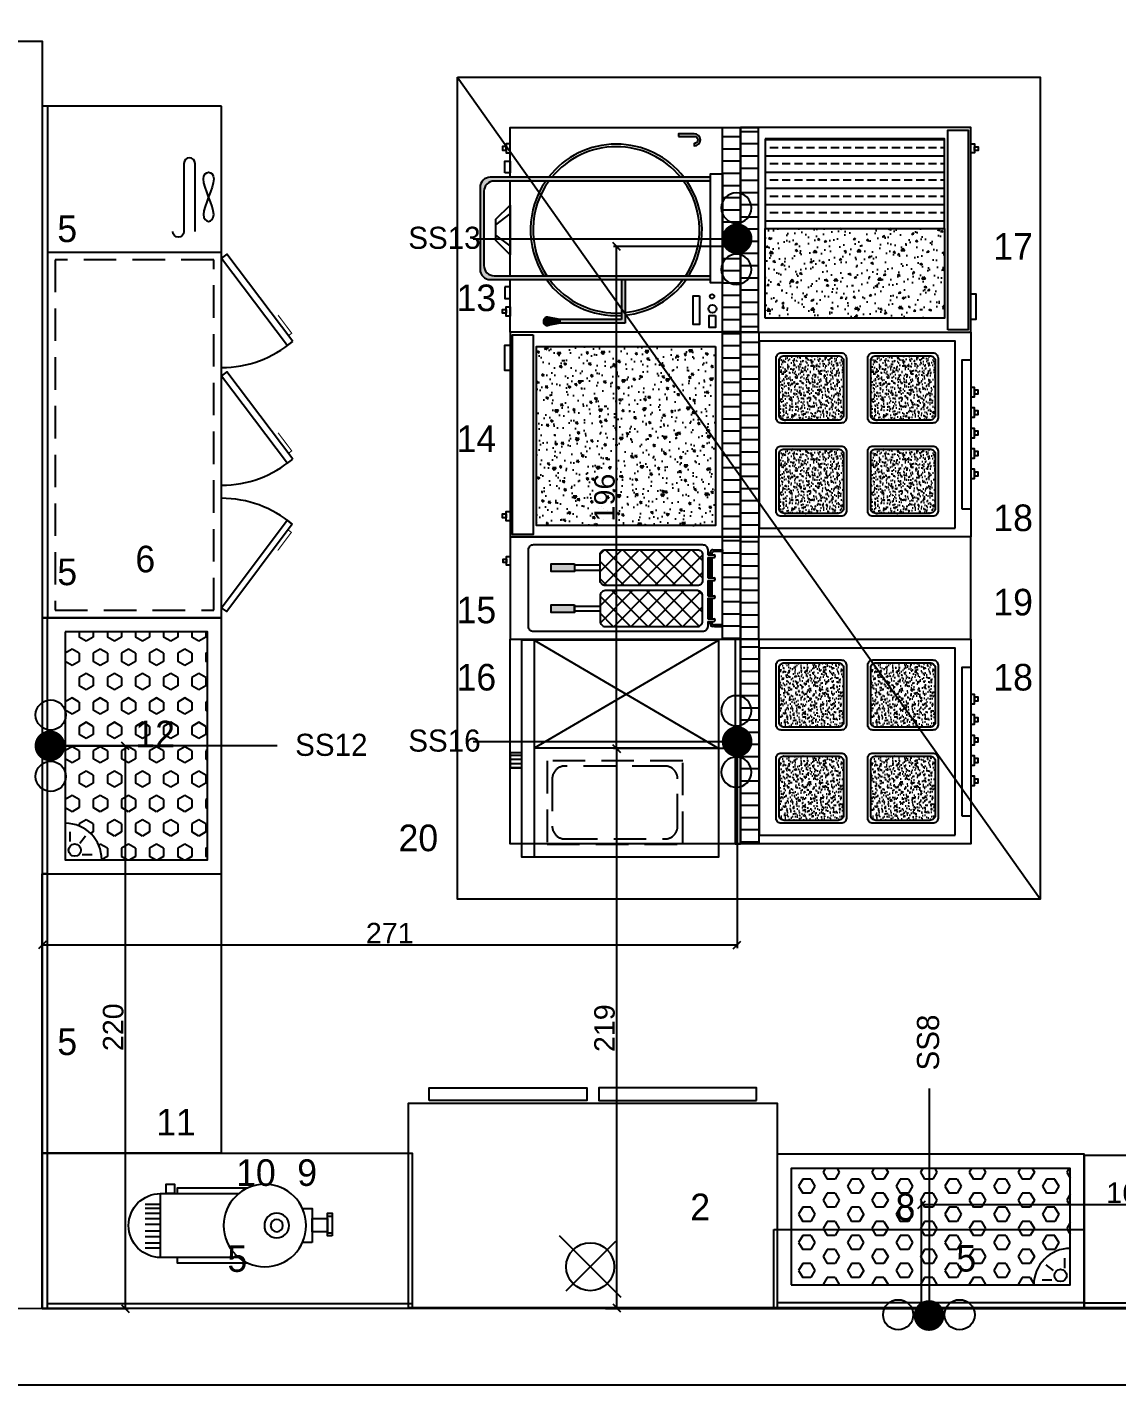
# Model space of a CAD drawing. Header units: millimetres. Extents: x 13502 to 23536, y 11874 to 14203.
# Drawn here: x 22099 to 22525, y 12582 to 13113 of the extents above; entities that cross this region are included whole.
import ezdxf

# ---------------------------------------------------------------- set-up
doc = ezdxf.new("R2010")
doc.units = ezdxf.units.MM
doc.linetypes.add('DASHDOT', pattern=[25.4, 12.7, -6.35, 0, -6.35])
doc.linetypes.add('DASHED', pattern=[19.05, 12.7, -6.35])
for name, color, linetype in [('002 Çizgi', 7, 'Continuous'), ('CIHAZ', 2, 'Continuous'), ('S2000-002 Çizgi', 7, 'Continuous'), ('S2000-019 Su Tes İşaretler', 5, 'Continuous'), ('SIH', 4, 'Continuous'), ('SU', 152, 'Continuous'), ('wall', 4, 'Continuous')]:
    doc.layers.add(name, color=color, linetype=linetype)
doc.styles.get("Standard").update_dxf_attribs({"font": 'arial.ttf'})
doc.styles.add('TAKSİM', font='GOTHIC.TTF', dxfattribs={"height": 20})
doc.dimstyles.new('OLCU50', dxfattribs={"dimtxt": 8, "dimasz": 3, "dimexe": 1.25, "dimexo": 0.625, "dimtad": 1, "dimdec": 0, "dimtxsty": 'Standard', "dimblk": 'OBLIQUE', "dimcen": 2.5, "dimclrd": 256, "dimclre": 251, "dimclrt": 25, "dimadec": 0, "dimazin": 0, "dimtfac": 1, "dimtdec": 0, "dimtmove": 0, "dimatfit": 3, "dimldrblk": 'OBLIQUE', "dimfxl": 1, "dimarcsym": 0})
pattern_1 = [(45, (-3543.4763, -4976.5224), (-3.367596, 3.367596), []), (135, (-3543.4763, -4976.5224), (-3.367596, -3.367596), [])]

# ---------------------------------------------------------------- blocks, each defined once
blk = doc.blocks.new('A$C4C301A53')
at = {"layer": '002 Çizgi', "color": 7}
blk.add_line((2, 238.75), (2, 38.75), dxfattribs=at)
for points in [[(70, 238.75), (0, 238.75), (0, 38.75), (70, 38.75)], [(66.97, 210.31), (66.8, 208.85), (66.35, 207.15), (65.71, 205.29), (64.97, 203.34), (64.24, 201.39), (63.6, 199.53), (63.14, 197.82), (62.97, 196.37), (63.14, 195.22), (63.6, 194.41), (64.24, 193.92), (64.97, 193.75), (65.71, 193.92), (66.35, 194.41), (66.8, 195.22), (66.97, 196.37), (66.8, 197.82), (66.35, 199.53), (65.71, 201.39), (64.97, 203.34), (64.24, 205.29), (63.6, 207.15), (63.14, 208.85), (62.97, 210.31), (63.14, 211.45), (63.6, 212.27), (64.24, 212.76), (64.97, 212.93), (65.71, 212.76), (66.35, 212.27), (66.8, 211.45)], [(97.82, 146.79), (72.05, 180.9), (70, 179.35), (95.77, 145.24)], [(97.82, 100.81), (72.05, 134.92), (70, 133.37), (95.77, 99.26)], [(97.67, 75.44), (72.05, 41.21), (70, 42.75), (95.61, 76.98)]]:
    blk.add_lwpolyline(points, close=True, dxfattribs=at)
for points in [[(59.66, 189.75), (59.66, 216.42, 1), (55.32, 216.42)], [(55.32, 216.42), (55.32, 189.75, -1), (50.97, 189.75)]]:
    blk.add_lwpolyline(points, format="xyb", dxfattribs=at)
blk.add_lwpolyline([(2, 181.75), (70, 181.75)], dxfattribs=at)
at = {"layer": '002 Çizgi', "color": 7, "linetype": 'DASHED'}
blk.add_lwpolyline([(5, 178.75), (5, 41.75), (67, 41.75), (67, 178.75)], close=True, dxfattribs=at)
at = {"layer": '002 Çizgi', "color": 7, "const_width": 0.427}
for points in [[(96.12, 149.03), (97.44, 150.03), (93.18, 155.66), (92.09, 157.11)], [(96.12, 103.05), (97.44, 104.05), (93.18, 109.69), (92.09, 111.13)], [(95.98, 73.19), (97.3, 72.2), (93.07, 66.55), (91.99, 65.1)]]:
    blk.add_lwpolyline(points, dxfattribs=at)
at = {"layer": '002 Çizgi', "color": 7}
for centre, start, end in [((70, 179.35), 270, 310.5092), ((70, 133.37), 270, 310.5092), ((70, 42.75), 49.755, 90)]:
    blk.add_arc(centre, 42.75, start, end, dxfattribs=at)
blk = doc.blocks.new('A$C17EB34C6')
at = {"layer": 'S2000-002 Çizgi'}
h = blk.add_hatch(dxfattribs=at)
h.set_pattern_fill('HEX', color=254, style=0)
h.set_pattern_definition([(180, (885.663, -430.077), (0, 5.49926), [3.175, -6.35]), (60, (885.663, -430.077), (4.7625, -2.74963), [3.175, -6.35]), (120, (882.488, -430.077), (4.7625, 2.74963), [3.175, -6.35])])
h.paths.add_polyline_path([(5.5, 5.5), (94.5, 5.5), (94.5, 61), (19.72, 61, -0.414214), (5.5, 46.78)])
for p, q in [((12.6, 59.14), (16.43, 59.14)), ((7.54, 54.45), (7.54, 50.56)), ((11.98, 55.37), (14.82, 53.15))]:
    blk.add_line(p, q, dxfattribs=at)
for points in [[(100, 70), (0, 70), (0, 68), (100, 68)], [(100, 70), (0, 70), (0, 0), (100, 0)], [(94.5, 61), (5.5, 61), (5.5, 5.5), (94.5, 5.5)]]:
    blk.add_lwpolyline(points, close=True, dxfattribs=at)
blk.add_circle((9.26, 57.34), 2.4, dxfattribs=at)
blk.add_arc((5.5, 61), 14.22, 270, 0, dxfattribs=at)
blk = doc.blocks.new('A$C4A433252')
at = {"layer": 'S2000-002 Çizgi'}
for points in [[(61.53, 28.6), (64.76, 28.6), (64.76, 32.23), (61.53, 32.23)], [(0, 12.1), (1.78, 12.1), (1.78, 20.94), (0, 20.94)], [(1.78, 13.71), (7.75, 13.71), (7.75, 18.85), (1.78, 18.85)]]:
    blk.add_lwpolyline(points, close=True, dxfattribs=at)
for points in [[(60.34, 28.62), (60.34, 30.82), (32.89, 30.82)], [(36.45, 3.62), (66.99, 3.62), (66.99, 28.62), (36.45, 28.62)], [(11.59, 22.79), (7.75, 22.79), (7.75, 9.45)], [(66.99, 24.39), (73.02, 24.39)], [(66.99, 22.78), (73.02, 22.78)], [(1.78, 19.81), (0, 19.81)], [(66.99, 20.77), (73.02, 20.77)], [(66.99, 18.75), (73.02, 18.75)], [(66.99, 16.53), (73.02, 16.53)], [(1.78, 13.23), (0, 13.23)], [(66.99, 13.92), (73.02, 13.92)], [(66.99, 11.7), (73.02, 11.7)], [(7.75, 9.45), (11.59, 9.45)], [(66.99, 9.28), (73.02, 9.28)], [(66.99, 7.27), (73.02, 7.27)], [(32.89, 1.42), (60.34, 1.42), (60.34, 3.62)]]:
    blk.add_lwpolyline(points, dxfattribs=at)
for centre, radius in [((26.26, 16.12), 16.12), ((21.63, 16.12), 4.84), ((21.63, 16.12), 2.42)]:
    blk.add_circle(centre, radius, dxfattribs=at)
blk.add_arc((66.99, 16.12), 12.5, 270, 90, dxfattribs=at)
blk = doc.blocks.new('A$C52B82AD5')
at = {"layer": 'CIHAZ', "color": 5}
for p, q in [((60.95, 82.03), (85.05, 57.92)), ((82.38, 79.35), (62.96, 59.93))]:
    blk.add_line(p, q, dxfattribs=at)
for points in [[(8.04, 4.97), (8.04, 0), (69.66, 0), (69.66, 4.97)], [(135.96, 4.97), (135.96, 0), (74.34, 0), (74.34, 4.97)]]:
    blk.add_lwpolyline(points, close=True, dxfattribs=at)
blk.add_circle((73, 69.98), 9.38, dxfattribs=at)
at = {"layer": 'S2000-002 Çizgi'}
blk.add_lwpolyline([(144, 86.04), (144, 6.04), (0, 6.04), (0, 86.04)], close=True, dxfattribs=at)
blk = doc.blocks.new('A$C7D3869B9')
at = {"layer": 'S2000-002 Çizgi'}
h = blk.add_hatch(dxfattribs=at)
h.set_pattern_fill('HEX', color=254, style=0)
h.set_pattern_definition([(0, (-4717.048, -3330.3344), (0, 5.49926), [3.175, -6.35]), (120, (-4717.048, -3330.3344), (-4.762499, -2.74963), [3.175, -6.35]), (60, (-4713.873, -3330.3344), (-4.762499, 2.74963), [3.175, -6.35])])
h.paths.add_polyline_path([(5.5, 5.5), (114.5, 5.5), (114.5, 51), (19.72, 51, -0.414214), (5.5, 36.78)])
for p, q in [((12.6, 49.14), (16.43, 49.14)), ((7.54, 44.45), (7.54, 40.56)), ((11.98, 45.37), (14.82, 43.15))]:
    blk.add_line(p, q, dxfattribs=at)
for points in [[(120, 60), (0, 60), (0, 58), (120, 58)], [(120, 60), (0, 60), (0, 0), (120, 0)], [(114.5, 51), (5.5, 51), (5.5, 5.5), (114.5, 5.5)]]:
    blk.add_lwpolyline(points, close=True, dxfattribs=at)
blk.add_circle((9.26, 47.34), 2.4, dxfattribs=at)
blk.add_arc((5.5, 51), 14.22, 270, 0, dxfattribs=at)
blk = doc.blocks.new('A$C7609510E')
at = {"layer": 'S2000-002 Çizgi'}
h = blk.add_hatch(dxfattribs=at)
h.set_pattern_fill('ANSI31', color=256, scale=1.5, angle=45, style=0)
h.set_pattern_definition([(90, (-4825.414, -5259.878), (-4.7625, 9e-16), [])])
h.paths.add_polyline_path([(80, 85.92), (80, 92.92), (0, 92.92), (0, 85.92)])
h = blk.add_hatch(dxfattribs=at)
h.set_pattern_fill('AR-CONC', color=256, scale=0.05, angle=45, style=0)
h.set_pattern_definition([(95, (-4825.414, -5259.878), (7.0047325, 5.877669), [0.9525, -10.4775]), (40, (-4825.414, -5259.878), (-8.000894, 5.50885), [0.762, -8.382]), (145.451, (-4824.83, -5259.388), (-0.996108, 11.386512), [0.8095, -8.9045]), (91.1842, (-4827.21, -5258.082), (11.070512, 8.09767), [1.42875, -15.71625]), (141.6356, (-4826.287, -5257.407), (-0.354307, 17.141322), [1.21425, -13.35675]), (36.184, (-4827.21, -5258.082), (-0.354279, 17.14132), [1.143, -12.573]), (66, (-4825.863, -5257.633), (8.9760276, 1.7447634), [0.9525, -10.4775]), (11, (-4825.863, -5257.633), (-4.326996, 8.69706), [0.762, -8.382]), (116.4514, (-4825.115, -5257.487), (4.649002, 10.441823), [0.8095, -8.9045]), (82.5, (-4825.414, -5259.8778), (-2.8802735, 3.0986707), [0, -8.2804, 0, -8.509, 0, -8.41375]), (52.5, (-4825.414, -5259.878), (-1.1794864, 5.90435), [0, -4.8514, 0, -8.0899, 0, -3.20675]), (12.5, (-4827.4165, -5261.8804), (4.9963932, 4.5913098), [0, -3.175, 0, -9.906, 0, -13.1445]), (2.5, (-4828.3145, -5262.7784), (4.338195, 6.1361196), [0, -4.1275, 0, -6.5786, 0, -9.3345])])
h.paths.add_polyline_path([(40.53, 83.21), (5.53, 83.21), (5.53, 13.21), (40.53, 13.21)])
h = blk.add_hatch(dxfattribs=at)
h.set_pattern_fill('ANSI33', color=256, angle=45, style=0)
h.set_pattern_definition([(90, (-4825.414, -5259.878), (-6.35, 1e-15), []), (90, (-4822.239, -5256.703), (-6.35, 1e-15), [3.175, -1.5875])])
h.paths.add_polyline_path([(40.53, 13.21), (75.53, 13.21), (75.53, 83.21), (40.53, 83.21)])
for points in [[(0, 2.92), (80, 2.92), (80, 92.92), (0, 92.92)], [(0, 92.92), (80, 92.92), (80, 85.92), (0, 85.92)], [(5.53, 83.21), (40.53, 83.21), (40.53, 13.21), (5.53, 13.21)], [(75.53, 83.21), (40.53, 83.21), (40.53, 13.21), (75.53, 13.21)], [(1, 11.92), (79, 11.92), (79, 3.92), (1, 3.92)], [(5, 2.92), (15, 2.92), (15, 0.92), (5, 0.92)], [(70.06, 2.92), (73.7, 2.92), (73.7, 1.46), (70.06, 1.46)], [(71.02, 1.46), (72.48, 1.46), (72.48, 0), (71.02, 0)]]:
    blk.add_lwpolyline(points, close=True, dxfattribs=at)
blk = doc.blocks.new('A$C13C209E0')
at = {"layer": 'S2000-002 Çizgi'}
h = blk.add_hatch(dxfattribs=at)
h.set_pattern_fill('ANSI31', color=256, scale=1.5, angle=45, style=0)
h.set_pattern_definition([(90, (-4373.7255, -4950.8216), (-4.7625, 9e-16), [])])
h.paths.add_polyline_path([(80, 94.71), (80, 101.71), (0, 101.71), (0, 94.71)])
for points in [[(2.44, 77.51), (3.44, 77.51), (3.44, 83.68, -1), (6.19, 83.68), (7.19, 83.68, 1), (2.44, 83.68)], [(59.42, 90), (57.92, 90), (57.92, 5.5, -0.414214), (53.92, 1.5), (24.92, 1.5, -0.414214), (20.92, 5.5), (20.92, 90), (19.42, 90), (19.42, 4, 0.414214), (23.42, 0), (55.42, 0, 0.414214), (59.42, 4)], [(75, 55.21), (75, 31.2), (76.5, 31.2), (76.5, 56.71), (59.42, 56.71), (59.42, 55.21)], [(74.09, 26.42, 1), (77.41, 26.42), (76.5, 31.2), (75, 31.2)]]:
    blk.add_hatch(color=256, dxfattribs=at).paths.add_polyline_path(points)
for p, q in [((59.42, 56.71), (76.5, 56.71)), ((59.42, 55.21), (75, 55.21)), ((75, 55.21), (75, 31.2)), ((76.5, 56.71), (76.5, 31.2)), ((75, 31.2), (74.09, 26.42)), ((75, 31.2), (76.5, 31.2)), ((76.5, 31.2), (77.41, 26.42))]:
    blk.add_line(p, q, dxfattribs=at)
for points in [[(19.42, 11.71), (0, 11.71), (0, 101.71), (80, 101.71), (80, 11.71), (59.42, 11.71)], [(57.92, 11.71), (20.92, 11.71)]]:
    blk.add_lwpolyline(points, dxfattribs=at)
for points in [[(80, 94.71), (0, 94.71), (0, 101.71), (80, 101.71)], [(18.11, 94.71), (60.73, 94.71), (60.73, 90), (18.11, 90)], [(73.4, 91.92), (78.09, 91.92), (78.09, 89.47), (73.4, 89.47)], [(65.71, 85.7), (77.01, 85.7), (77.01, 83.24), (65.71, 83.24)], [(9.94, 11.71), (6.3, 11.71), (6.3, 10.25), (9.94, 10.25)], [(17.69, 9.73), (13.13, 9.73), (13.13, 11.71), (17.69, 11.71)], [(30.3, 11.71), (49.7, 11.71), (44.21, 6.21), (35.8, 6.2)], [(33.77, 11.71), (46.23, 11.71), (42, 6.21), (38.01, 6.2)], [(62.31, 9.73), (66.87, 9.73), (66.87, 11.71), (62.31, 11.71)], [(70.06, 11.71), (73.7, 11.71), (73.7, 10.25), (70.06, 10.25)], [(8.85, 10.25), (7.39, 10.25), (7.39, 8.79), (8.85, 8.79)], [(71.15, 10.25), (72.61, 10.25), (72.61, 8.79), (71.15, 8.79)]]:
    blk.add_lwpolyline(points, close=True, dxfattribs=at)
for points in [[(3.44, 77.51), (3.44, 83.68, -1), (6.19, 83.68), (7.19, 83.68, 1), (2.44, 83.68), (2.44, 77.51)], [(23.42, 0), (55.42, 0, 0.414214), (59.42, 4), (59.42, 90), (19.42, 90), (19.42, 4, 0.414214)], [(24.92, 1.5), (53.92, 1.5, 0.414214), (57.92, 5.5), (57.92, 90), (20.92, 90), (20.92, 5.5, 0.414214)]]:
    blk.add_lwpolyline(points, format="xyb", close=True, dxfattribs=at)
for centre, radius in [((66.02, 90.62), 0.845), ((70.86, 90.77), 1.54)]:
    blk.add_circle(centre, radius, dxfattribs=at)
for centre, radius, start, end in [((40, 53.21), 33.5, 57.6679, 124.7151), ((40, 53.21), 32.5, 56.5452, 125.9455), ((40, 53.21), 33.5, 127.8986, 232.1014), ((40, 53.21), 33.5, 5.9962, 54.5779), ((40, 53.21), 32.5, 129.2839, 230.7161), ((40, 53.21), 32.5, 6.1814, 53.3142), ((40, 53.21), 33.5, 305.4221, 3.4222), ((40, 53.21), 32.5, 306.6858, 3.5276), ((40, 53.21), 32.5, 234.0545, 303.4548), ((75.75, 26.42), 1.66, 158.452, 21.548), ((40, 53.21), 33.5, 235.2849, 302.3321)]:
    blk.add_arc(centre, radius, start, end, dxfattribs=at)
blk = doc.blocks.new('A$C6D0302BB')
at = {"layer": 'S2000-002 Çizgi'}
h = blk.add_hatch(dxfattribs=at)
h.set_pattern_fill('ANSI31', color=256, scale=1.5, angle=45, style=0)
h.set_pattern_definition([(90, (-3928.432, -4945.862), (-4.7625, 9e-16), [])])
h.paths.add_polyline_path([(40, 83), (40, 90), (0, 90), (0, 83)])
for points in [[(0, 0), (40, 0), (40, 90), (0, 90)], [(0, 90), (40, 90), (40, 83), (0, 83)]]:
    blk.add_lwpolyline(points, close=True, dxfattribs=at)
blk = doc.blocks.new('A$C755B416A')
at = {"layer": 'S2000-002 Çizgi'}
h = blk.add_hatch(dxfattribs=at)
h.set_pattern_fill('ANSI31', color=256, scale=1.5, angle=45, style=0)
h.set_pattern_definition([(90, (-3458.603, -4973.7387), (-4.7625, 9e-16), [])])
h.paths.add_polyline_path([(0, 92.62), (0, 85.62), (40, 85.62), (40, 92.62)])
h = blk.add_hatch(color=256, dxfattribs=at)
h.paths.add_polyline_path([(35, 81.8), (35, 82.44), (35, 85.62), (34.36, 85.62), (34.36, 82.44, -0.414214), (33.36, 81.44), (33, 81.44), (33, 80.8), (34, 80.8, 0.414214)])
h.paths.add_polyline_path([(32, 81.44), (24, 81.44), (24, 80.8), (32, 80.8)])
h.paths.add_polyline_path([(23, 81.44), (17, 81.44), (17, 80.8), (23, 80.8)])
h.paths.add_polyline_path([(16, 81.44), (8, 81.44), (8, 80.8), (16, 80.8)])
h.paths.add_polyline_path([(5.64, 82.44), (5.64, 85.62), (5, 85.62), (5, 81.8, 0.414214), (6, 80.8), (6.64, 80.8), (7, 80.8), (7, 81.44), (6.64, 81.44, -0.414214)])
h = blk.add_hatch(dxfattribs=at)
h.set_pattern_fill('ANSI37', color=256, scale=1.5, style=0)
h.set_pattern_definition(pattern_1)
h.paths.add_polyline_path([(19, 75.84, 0.414214), (17, 77.84), (7, 77.84, 0.414214), (5, 75.84), (5, 39.84, 0.414214), (7, 37.84), (17, 37.84, 0.414214), (19, 39.84)])
h = blk.add_hatch(dxfattribs=at)
h.set_pattern_fill('ANSI37', color=256, scale=1.5, style=0)
h.set_pattern_definition(pattern_1)
h.paths.add_polyline_path([(35, 75.84, 0.414214), (33, 77.84), (23, 77.84, 0.414214), (21, 75.84), (21, 39.84, 0.414214), (23, 37.84), (33, 37.84, 0.414214), (35, 39.84)])
for points in [[(10.49, 27.84), (13.51, 27.84), (13.51, 18.68), (10.49, 18.68)], [(26.49, 27.84), (29.51, 27.84), (29.51, 18.68), (26.49, 18.68)]]:
    blk.add_hatch(color=256, dxfattribs=at).paths.add_polyline_path(points)
for p, q in [((5, 81.8), (5, 85.62)), ((5, 85.62), (5.64, 85.62)), ((5.64, 85.62), (5.64, 82.44)), ((34.36, 85.62), (34.36, 82.44)), ((35, 85.62), (34.36, 85.62)), ((35, 82.44), (35, 85.62)), ((6.64, 80.8), (6, 80.8)), ((6.64, 81.44), (7, 81.44)), ((7, 80.8), (6.64, 80.8)), ((7, 79.84), (7, 82.32)), ((8, 79.84), (8, 82.32)), ((8, 81.44), (16, 81.44)), ((16, 80.8), (8, 80.8)), ((16, 79.84), (16, 82.32)), ((17, 79.84), (17, 82.32)), ((17, 81.44), (23, 81.44)), ((23, 80.8), (17, 80.8)), ((23, 79.84), (23, 82.32)), ((24, 79.84), (24, 82.32)), ((24, 81.44), (32, 81.44)), ((32, 80.8), (24, 80.8)), ((32, 79.84), (32, 82.32)), ((33, 79.84), (33, 82.32)), ((33, 81.44), (33.36, 81.44)), ((34, 80.8), (33, 80.8)), ((35, 82.44), (35, 81.8))]:
    blk.add_line(p, q, dxfattribs=at)
for points in [[(0, 2.62), (40, 2.62), (40, 92.62), (0, 92.62)], [(0, 92.62), (40, 92.62), (40, 85.62), (0, 85.62)], [(11, 37.84), (11, 27.84), (13, 27.84), (13, 37.84)], [(29, 37.84), (29, 27.84), (27, 27.84), (27, 37.84)], [(10.49, 27.84), (13.51, 27.84), (13.51, 18.68), (10.49, 18.68)], [(26.49, 27.84), (29.51, 27.84), (29.51, 18.68), (26.49, 18.68)], [(7.71, 2.62), (10.99, 2.62), (10.99, 1.31), (7.71, 1.31)], [(8.7, 1.31), (10.01, 1.31), (10.01, 0), (8.7, 0)]]:
    blk.add_lwpolyline(points, close=True, dxfattribs=at)
for points in [[(29, 9.84), (5, 9.84, -0.414214), (3, 11.84), (3, 77.84, -0.414214), (5, 79.84), (7, 79.84)], [(33, 79.84), (35, 79.84, -0.414214), (37, 77.84), (37, 11.84, -0.414214), (35, 9.84), (29, 9.84)]]:
    blk.add_lwpolyline(points, format="xyb", dxfattribs=at)
for points in [[(8, 79.84), (16, 79.84)], [(17, 79.84), (23, 79.84)], [(24, 79.84), (32, 79.84)]]:
    blk.add_lwpolyline(points, dxfattribs=at)
for points in [[(7, 77.84), (17, 77.84, -0.414214), (19, 75.84), (19, 39.84, -0.414214), (17, 37.84), (7, 37.84, -0.414214), (5, 39.84), (5, 75.84, -0.414214)], [(33, 77.84), (23, 77.84, 0.414214), (21, 75.84), (21, 39.84, 0.414214), (23, 37.84), (33, 37.84, 0.414214), (35, 39.84), (35, 75.84, 0.414214)]]:
    blk.add_lwpolyline(points, format="xyb", close=True, dxfattribs=at)
for centre, radius, start, end in [((6, 81.8), 1, 180, 270), ((6.64, 82.44), 1, 180, 270), ((7.5, 82.32), 0.5, 0, 180), ((16.5, 82.32), 0.5, 0, 180), ((23.5, 82.32), 0.5, 0, 180), ((32.5, 82.32), 0.5, 0, 180), ((33.36, 82.44), 1, 270, 0), ((34, 81.8), 1, 270, 0)]:
    blk.add_arc(centre, radius, start, end, dxfattribs=at)
blk = doc.blocks.new('A$C00BB00F4')
at = {"layer": 'S2000-002 Çizgi'}
h = blk.add_hatch(dxfattribs=at)
h.set_pattern_fill('ANSI31', color=256, scale=1.5, angle=45, style=0)
h.set_pattern_definition([(90, (-4807.7595, -5227.5064), (-4.7625, 9e-16), [])])
h.paths.add_polyline_path([(0, 92.92), (0, 85.63), (80, 85.63), (80, 92.92)])
h = blk.add_hatch(dxfattribs=at)
h.set_pattern_fill('AR-CONC', color=256, scale=0.02, angle=45, style=0)
h.set_pattern_definition([(95, (-5282.1166, -5393.3305), (2.801893, 2.3510676), [0.381, -4.191]), (40, (-5282.1166, -5393.3305), (-3.2003578, 2.2035401), [0.3048, -3.3528]), (145.451, (-5281.883, -5393.1346), (-0.3984432, 4.5546047), [0.3238, -3.5618]), (91.1842, (-5282.835, -5392.612), (4.4282049, 3.2390683), [0.5715, -6.2865]), (141.6356, (-5282.466, -5392.342), (-0.141723, 6.8565286), [0.4857, -5.3427]), (36.184, (-5282.835, -5392.612), (-0.1417114, 6.8565277), [0.4572, -5.0292]), (66, (-5282.2962, -5392.4325), (3.590411, 0.6979054), [0.381, -4.191]), (11, (-5282.2962, -5392.4325), (-1.7307985, 3.4788239), [0.3048, -3.3528]), (116.4514, (-5281.997, -5392.3743), (1.8596008, 4.1767291), [0.3238, -3.5618]), (82.5, (-5282.1166, -5393.3305), (-1.15210938, 1.23946827), [0, -3.31216, 0, -3.4036, 0, -3.3655]), (52.5, (-5282.1166, -5393.3305), (-0.47179455, 2.36174), [0, -1.94056, 0, -3.23596, 0, -1.2827]), (12.5, (-5282.9176, -5394.1315), (1.99855726, 1.8365239), [0, -1.27, 0, -3.9624, 0, -5.2578]), (2.5, (-5283.2768, -5394.4907), (1.7352781, 2.45444786), [0, -1.651, 0, -2.63144, 0, -3.7338])])
h.paths.add_polyline_path([(9.21, 54.67, 0.414214), (11.21, 52.67), (32.36, 52.67, 0.414214), (34.36, 54.67), (34.36, 75.81, 0.414214), (32.36, 77.81), (11.21, 77.81, 0.414214), (9.21, 75.81)])
h = blk.add_hatch(dxfattribs=at)
h.set_pattern_fill('AR-CONC', color=256, scale=0.02, angle=45, style=0)
h.set_pattern_definition([(95, (-5245.688, -5393.3305), (2.801893, 2.3510676), [0.381, -4.191]), (40, (-5245.688, -5393.3305), (-3.2003578, 2.2035401), [0.3048, -3.3528]), (145.451, (-5245.4545, -5393.1346), (-0.3984432, 4.5546047), [0.3238, -3.5618]), (91.1842, (-5246.4064, -5392.612), (4.4282049, 3.2390683), [0.5715, -6.2865]), (141.6356, (-5246.0374, -5392.342), (-0.141723, 6.8565286), [0.4857, -5.3427]), (36.184, (-5246.4064, -5392.612), (-0.1417114, 6.8565277), [0.4572, -5.0292]), (66, (-5245.8676, -5392.4325), (3.590411, 0.6979054), [0.381, -4.191]), (11, (-5245.8676, -5392.4325), (-1.7307985, 3.4788239), [0.3048, -3.3528]), (116.4514, (-5245.5684, -5392.3743), (1.8596008, 4.1767291), [0.3238, -3.5618]), (82.5, (-5245.688, -5393.3305), (-1.15210938, 1.23946827), [0, -3.31216, 0, -3.4036, 0, -3.3655]), (52.5, (-5245.688, -5393.3305), (-0.47179455, 2.36174), [0, -1.94056, 0, -3.23596, 0, -1.2827]), (12.5, (-5246.489, -5394.1315), (1.99855726, 1.8365239), [0, -1.27, 0, -3.9624, 0, -5.2578]), (2.5, (-5246.8483, -5394.4907), (1.7352781, 2.45444786), [0, -1.651, 0, -2.63144, 0, -3.7338])])
h.paths.add_polyline_path([(45.64, 54.67, 0.414214), (47.64, 52.67), (68.79, 52.67, 0.414214), (70.79, 54.67), (70.79, 75.81, 0.414214), (68.79, 77.81), (47.64, 77.81, 0.414214), (45.64, 75.81)])
h = blk.add_hatch(dxfattribs=at)
h.set_pattern_fill('AR-CONC', color=256, scale=0.02, angle=45, style=0)
h.set_pattern_definition([(95, (-5282.1166, -5429.1367), (2.801893, 2.3510676), [0.381, -4.191]), (40, (-5282.1166, -5429.1367), (-3.2003578, 2.2035401), [0.3048, -3.3528]), (145.451, (-5281.883, -5428.9408), (-0.3984432, 4.5546047), [0.3238, -3.5618]), (91.1842, (-5282.835, -5428.4183), (4.4282049, 3.2390683), [0.5715, -6.2865]), (141.6356, (-5282.466, -5428.1484), (-0.141723, 6.8565286), [0.4857, -5.3427]), (36.184, (-5282.835, -5428.4183), (-0.1417114, 6.8565277), [0.4572, -5.0292]), (66, (-5282.2962, -5428.2387), (3.590411, 0.6979054), [0.381, -4.191]), (11, (-5282.2962, -5428.2387), (-1.7307985, 3.4788239), [0.3048, -3.3528]), (116.4514, (-5281.997, -5428.1806), (1.8596008, 4.1767291), [0.3238, -3.5618]), (82.5, (-5282.1166, -5429.1367), (-1.15210938, 1.23946827), [0, -3.31216, 0, -3.4036, 0, -3.3655]), (52.5, (-5282.1166, -5429.1367), (-0.47179455, 2.36174), [0, -1.94056, 0, -3.23596, 0, -1.2827]), (12.5, (-5282.9176, -5429.9378), (1.99855726, 1.8365239), [0, -1.27, 0, -3.9624, 0, -5.2578]), (2.5, (-5283.2768, -5430.297), (1.7352781, 2.45444786), [0, -1.651, 0, -2.63144, 0, -3.7338])])
h.paths.add_polyline_path([(9.21, 18.86, 0.414214), (11.21, 16.86), (32.36, 16.86, 0.414214), (34.36, 18.86), (34.36, 40, 0.414214), (32.36, 42), (11.21, 42, 0.414214), (9.21, 40)])
h = blk.add_hatch(dxfattribs=at)
h.set_pattern_fill('AR-CONC', color=256, scale=0.02, angle=45, style=0)
h.set_pattern_definition([(95, (-5245.688, -5429.1367), (2.801893, 2.3510676), [0.381, -4.191]), (40, (-5245.688, -5429.1367), (-3.2003578, 2.2035401), [0.3048, -3.3528]), (145.451, (-5245.4545, -5428.9408), (-0.3984432, 4.5546047), [0.3238, -3.5618]), (91.1842, (-5246.4064, -5428.4183), (4.4282049, 3.2390683), [0.5715, -6.2865]), (141.6356, (-5246.0374, -5428.1484), (-0.141723, 6.8565286), [0.4857, -5.3427]), (36.184, (-5246.4064, -5428.4183), (-0.1417114, 6.8565277), [0.4572, -5.0292]), (66, (-5245.8676, -5428.2387), (3.590411, 0.6979054), [0.381, -4.191]), (11, (-5245.8676, -5428.2387), (-1.7307985, 3.4788239), [0.3048, -3.3528]), (116.4514, (-5245.5684, -5428.1806), (1.8596008, 4.1767291), [0.3238, -3.5618]), (82.5, (-5245.688, -5429.1367), (-1.15210938, 1.23946827), [0, -3.31216, 0, -3.4036, 0, -3.3655]), (52.5, (-5245.688, -5429.1367), (-0.47179455, 2.36174), [0, -1.94056, 0, -3.23596, 0, -1.2827]), (12.5, (-5246.489, -5429.9378), (1.99855726, 1.8365239), [0, -1.27, 0, -3.9624, 0, -5.2578]), (2.5, (-5246.8483, -5430.297), (1.7352781, 2.45444786), [0, -1.651, 0, -2.63144, 0, -3.7338])])
h.paths.add_polyline_path([(45.64, 18.86, 0.414214), (47.64, 16.86), (68.79, 16.86, 0.414214), (70.79, 18.86), (70.79, 40, 0.414214), (68.79, 42), (47.64, 42, 0.414214), (45.64, 40)])
for points in [[(0, 92.92), (80, 92.92), (80, 2.92), (0, 2.92)], [(0, 85.63), (80, 85.63), (80, 2.92), (0, 2.92)], [(3.43, 9.04), (76.57, 9.04), (76.57, 85.63), (3.43, 85.63)], [(10.85, 6.34), (69.15, 6.34), (69.15, 2.92), (10.85, 2.92)], [(26.43, 2.92), (22.79, 2.92), (22.79, 1.46), (26.43, 1.46)], [(25.34, 1.46), (23.88, 1.46), (23.88, 0), (25.34, 0)], [(34.43, 2.92), (30.79, 2.92), (30.79, 1.46), (34.43, 1.46)], [(33.34, 1.46), (31.88, 1.46), (31.88, 0), (33.34, 0)], [(42.43, 2.92), (38.79, 2.92), (38.79, 1.46), (42.43, 1.46)], [(41.34, 1.46), (39.88, 1.46), (39.88, 0), (41.34, 0)], [(50.43, 2.92), (46.79, 2.92), (46.79, 1.46), (50.43, 1.46)], [(49.34, 1.46), (47.88, 1.46), (47.88, 0), (49.34, 0)], [(58.43, 2.92), (54.79, 2.92), (54.79, 1.46), (58.43, 1.46)], [(57.34, 1.46), (55.88, 1.46), (55.88, 0), (57.34, 0)]]:
    blk.add_lwpolyline(points, close=True, dxfattribs=at)
for points in [[(10.07, 78.95), (33.5, 78.95, -0.414214), (35.5, 76.95), (35.5, 53.52, -0.414214), (33.5, 51.52), (10.07, 51.52, -0.414214), (8.07, 53.52), (8.07, 76.95, -0.414214)], [(11.21, 77.81), (32.36, 77.81, -0.414214), (34.36, 75.81), (34.36, 54.67, -0.414214), (32.36, 52.67), (11.21, 52.67, -0.414214), (9.21, 54.67), (9.21, 75.81, -0.414214)], [(46.5, 78.95), (69.93, 78.95, -0.414214), (71.93, 76.95), (71.93, 53.52, -0.414214), (69.93, 51.52), (46.5, 51.52, -0.414214), (44.5, 53.52), (44.5, 76.95, -0.414214)], [(47.64, 77.81), (68.79, 77.81, -0.414214), (70.79, 75.81), (70.79, 54.67, -0.414214), (68.79, 52.67), (47.64, 52.67, -0.414214), (45.64, 54.67), (45.64, 75.81, -0.414214)], [(10.07, 43.15), (33.5, 43.15, -0.414214), (35.5, 41.15), (35.5, 17.72, -0.414214), (33.5, 15.72), (10.07, 15.72, -0.414214), (8.07, 17.72), (8.07, 41.15, -0.414214)], [(46.5, 43.15), (69.93, 43.15, -0.414214), (71.93, 41.15), (71.93, 17.72, -0.414214), (69.93, 15.72), (46.5, 15.72, -0.414214), (44.5, 17.72), (44.5, 41.15, -0.414214)], [(11.21, 42), (32.36, 42, -0.414214), (34.36, 40), (34.36, 18.86, -0.414214), (32.36, 16.86), (11.21, 16.86, -0.414214), (9.21, 18.86), (9.21, 40, -0.414214)], [(47.64, 42), (68.79, 42, -0.414214), (70.79, 40), (70.79, 18.86, -0.414214), (68.79, 16.86), (47.64, 16.86, -0.414214), (45.64, 18.86), (45.64, 40, -0.414214)]]:
    blk.add_lwpolyline(points, format="xyb", close=True, dxfattribs=at)
blk = doc.blocks.new('A$C49855139')
at = {"layer": 'S2000-002 Çizgi'}
h = blk.add_hatch(dxfattribs=at)
h.set_pattern_fill('ANSI31', color=256, scale=1.5, angle=45, style=0)
h.set_pattern_definition([(90, (-4825.414, -5259.878), (-4.7625, 9e-16), [])])
h.paths.add_polyline_path([(80, 85.92), (80, 92.92), (0, 92.92), (0, 85.92)])
h = blk.add_hatch(dxfattribs=at)
h.set_pattern_fill('AR-CONC', color=256, scale=0.05, angle=45, style=0)
h.set_pattern_definition([(95, (-2766.7265, -4971.208), (7.004733, 5.877669), [0.9525, -10.4775]), (40, (-2766.726, -4971.208), (-8.000894, 5.50885), [0.762, -8.382]), (145.451, (-2766.143, -4970.718), (-0.996108, 11.386512), [0.8095, -8.9045]), (91.1842, (-2768.523, -4969.412), (11.070512, 8.09767), [1.42875, -15.71625]), (141.6356, (-2767.6, -4968.737), (-0.354307, 17.141322), [1.21425, -13.35675]), (36.184, (-2768.523, -4969.412), (-0.35428, 17.14132), [1.143, -12.573]), (66, (-2767.1755, -4968.963), (8.976028, 1.744763), [0.9525, -10.4775]), (11, (-2767.1755, -4968.963), (-4.326996, 8.69706), [0.762, -8.382]), (116.4514, (-2766.4275, -4968.817), (4.649002, 10.441823), [0.8095, -8.9045]), (82.5, (-2766.7265, -4971.2078), (-2.8802735, 3.0986707), [0, -8.2804, 0, -8.509, 0, -8.41375]), (52.5, (-2766.7265, -4971.208), (-1.1794864, 5.90435), [0, -4.8514, 0, -8.0899, 0, -3.20675]), (12.5, (-2768.729, -4973.2104), (4.9963932, 4.5913098), [0, -3.175, 0, -9.906, 0, -13.1445]), (2.5, (-2769.627, -4974.1084), (4.338195, 6.1361196), [0, -4.1275, 0, -6.5786, 0, -9.3345])])
h.paths.add_polyline_path([(75.53, 13.21), (75.53, 83.21), (5.53, 83.21), (5.53, 13.21)])
for points in [[(0, 2.92), (80, 2.92), (80, 92.92), (0, 92.92)], [(0, 92.92), (80, 92.92), (80, 85.92), (0, 85.92)], [(5.53, 83.21), (75.53, 83.21), (75.53, 13.21), (5.53, 13.21)], [(1, 11.92), (79, 11.92), (79, 3.92), (1, 3.92)], [(5, 2.92), (15, 2.92), (15, 0.92), (5, 0.92)], [(70.06, 2.92), (73.7, 2.92), (73.7, 1.46), (70.06, 1.46)], [(71.02, 1.46), (72.48, 1.46), (72.48, 0), (71.02, 0)]]:
    blk.add_lwpolyline(points, close=True, dxfattribs=at)
blk = doc.blocks.new('A$C6B106424')
at = {"layer": 'S2000-002 Çizgi'}
h = blk.add_hatch(dxfattribs=at)
h.set_pattern_fill('LINE', color=256, scale=0.5, angle=90, style=0)
h.set_pattern_definition([(90, (-1215.703, -3768.8105), (-1.5875, 1e-16), [])])
h.paths.add_polyline_path([(50.06, 4.26), (43.91, 4.26), (43.91, 0), (50.06, 0)])
for p, q in [((0, 9.26), (42.35, 81.36)), ((0, 81.36), (42.2, 9.26)), ((42.2, 81.36), (42.2, 9.26)), ((0, 9.26), (84.7, 9.26))]:
    blk.add_line(p, q, dxfattribs=at)
for points in [[(0, 4.26), (84.7, 4.26), (84.7, 81.36), (0, 81.36)], [(50.06, 0), (43.91, 0), (43.91, 4.26), (50.06, 4.26)]]:
    blk.add_lwpolyline(points, close=True, dxfattribs=at)
at = {"layer": 'S2000-002 Çizgi', "linetype": 'DASHED'}
blk.add_lwpolyline([(47.2, 67.26), (47.2, 14.26), (79.7, 14.26), (79.7, 67.26)], close=True, dxfattribs=at)
blk.add_lwpolyline([(49.2, 60.26), (49.2, 21.26, 0.414214), (54.2, 16.26), (72.7, 16.26, 0.414214), (77.7, 21.26), (77.7, 60.26, 0.414214), (72.7, 65.26), (54.2, 65.26, 0.414214)], format="xyb", close=True, dxfattribs=at)
blk = doc.blocks.new('A$C7E7D3E18')
at = {"layer": 'SIH', "linetype": 'Continuous', "const_width": 6}
blk.add_lwpolyline([(3, 6, 1), (9, 6, 1)], format="xyb", close=True, dxfattribs=at)
blk = doc.blocks.new('A$C6E87713E')
at = {"layer": 'S2000-019 Su Tes İşaretler'}
for centre in [(5.89, 6.3), (29.89, 6.3)]:
    blk.add_circle(centre, 5.89, dxfattribs=at)
blk.add_blockref('A$C7E7D3E18', (11.95, 0))
blk = doc.blocks.new('_Oblique')
at = {"color": 0, "linetype": 'ByBlock', "lineweight": -2}
blk.add_line((-0.5, -0.5), (0.5, 0.5), dxfattribs=at)
blk = doc.blocks.new('*D54')
at = {"color": 251, "lineweight": -2, "transparency": 16777216}
for p, q in [((22448.15, 12609.91), (22448.15, 12653.77)), ((22611.22, 12612.45), (22611.22, 12653.77))]:
    blk.add_line(p, q, dxfattribs=at)
at = {"lineweight": -2, "transparency": 16777216}
blk.add_line((22611.22, 12652.52), (22448.15, 12652.52), dxfattribs=at)
at = {"layer": 'Defpoints', "color": 0, "transparency": 16777216}
for p in [(22448.15, 12652.52), (22448.15, 12609.28), (22611.22, 12611.82)]:
    blk.add_point(p, dxfattribs=at)
at = {"lineweight": -2, "transparency": 16777216, "xscale": 3, "yscale": 3, "zscale": 3, "rotation": 180}
blk.add_blockref('_Oblique', (22448.15, 12652.52), dxfattribs=at)
at = {"lineweight": -2, "transparency": 16777216, "xscale": 3, "yscale": 3, "zscale": 3}
blk.add_blockref('_Oblique', (22611.22, 12652.52), dxfattribs=at)
at = {"color": 25, "transparency": 16777216, "insert": (22529.68, 12657.24), "char_height": 8, "attachment_point": 5}
blk.add_mtext('163', dxfattribs=at)
blk = doc.blocks.new('*D55')
at = {"color": 251, "lineweight": -2, "transparency": 16777216}
for p, q in [((22108.38, 12831.93), (22138.44, 12831.93)), ((22105.38, 12611.97), (22138.44, 12611.97))]:
    blk.add_line(p, q, dxfattribs=at)
at = {"lineweight": -2, "transparency": 16777216}
blk.add_line((22137.19, 12611.97), (22137.19, 12831.93), dxfattribs=at)
at = {"layer": 'Defpoints', "color": 0, "transparency": 16777216}
for p in [(22107.75, 12831.93), (22137.19, 12831.93), (22104.75, 12611.97)]:
    blk.add_point(p, dxfattribs=at)
at = {"lineweight": -2, "transparency": 16777216, "xscale": 3, "yscale": 3, "zscale": 3}
for p, rotation in [((22137.19, 12831.93), 90), ((22137.19, 12611.97), 270)]:
    blk.add_blockref('_Oblique', p, dxfattribs=dict(at, rotation=rotation))
at = {"color": 25, "transparency": 16777216, "insert": (22132.48, 12721.95), "char_height": 8, "attachment_point": 5, "rotation": 90}
blk.add_mtext('220', dxfattribs=at)
blk = doc.blocks.new('*D56')
at = {"color": 251, "lineweight": -2, "transparency": 16777216}
for p, q in [((22376.84, 12830.88), (22327.87, 12830.88)), ((22376.84, 12612.28), (22327.87, 12612.28))]:
    blk.add_line(p, q, dxfattribs=at)
at = {"lineweight": -2, "transparency": 16777216}
blk.add_line((22329.12, 12830.88), (22329.12, 12612.28), dxfattribs=at)
at = {"layer": 'Defpoints', "color": 0, "transparency": 16777216}
for p in [(22377.47, 12830.88), (22329.12, 12612.28), (22377.47, 12612.28)]:
    blk.add_point(p, dxfattribs=at)
at = {"lineweight": -2, "transparency": 16777216, "xscale": 3, "yscale": 3, "zscale": 3}
for p, rotation in [((22329.12, 12830.88), 90), ((22329.12, 12612.28), 270)]:
    blk.add_blockref('_Oblique', p, dxfattribs=dict(at, rotation=rotation))
at = {"color": 25, "transparency": 16777216, "insert": (22324.41, 12721.58), "char_height": 8, "attachment_point": 5, "rotation": 90}
blk.add_mtext('219', dxfattribs=at)
blk = doc.blocks.new('*D57')
at = {"color": 251, "lineweight": -2, "transparency": 16777216}
for p, q in [((22375.55, 13027.1), (22327.87, 13027.1)), ((22376.84, 12830.88), (22327.87, 12830.88))]:
    blk.add_line(p, q, dxfattribs=at)
at = {"lineweight": -2, "transparency": 16777216}
blk.add_line((22329.12, 12830.88), (22329.12, 13027.1), dxfattribs=at)
at = {"layer": 'Defpoints', "color": 0, "transparency": 16777216}
for p in [(22329.12, 13027.1), (22376.18, 13027.1), (22377.47, 12830.88)]:
    blk.add_point(p, dxfattribs=at)
at = {"lineweight": -2, "transparency": 16777216, "xscale": 3, "yscale": 3, "zscale": 3}
for p, rotation in [((22329.12, 13027.1), 90), ((22329.12, 12830.88), 270)]:
    blk.add_blockref('_Oblique', p, dxfattribs=dict(at, rotation=rotation))
at = {"color": 25, "transparency": 16777216, "insert": (22324.41, 12928.99), "char_height": 8, "attachment_point": 5, "rotation": 90}
blk.add_mtext('196', dxfattribs=at)
blk = doc.blocks.new('*D58')
at = {"color": 251, "lineweight": -2, "transparency": 16777216}
for p, q in [((22376.18, 12832.96), (22376.18, 12752.84)), ((22104.75, 12781.3), (22104.75, 12752.84))]:
    blk.add_line(p, q, dxfattribs=at)
at = {"lineweight": -2, "transparency": 16777216}
blk.add_line((22376.18, 12754.09), (22104.75, 12754.09), dxfattribs=at)
at = {"layer": 'Defpoints', "color": 0, "transparency": 16777216}
for p in [(22376.18, 12833.59), (22104.75, 12781.93), (22104.75, 12754.09)]:
    blk.add_point(p, dxfattribs=at)
at = {"lineweight": -2, "transparency": 16777216, "xscale": 3, "yscale": 3, "zscale": 3, "rotation": 180}
blk.add_blockref('_Oblique', (22104.75, 12754.09), dxfattribs=at)
at = {"lineweight": -2, "transparency": 16777216, "xscale": 3, "yscale": 3, "zscale": 3}
blk.add_blockref('_Oblique', (22376.18, 12754.09), dxfattribs=at)
at = {"color": 25, "transparency": 16777216, "insert": (22240.47, 12758.74), "char_height": 8, "attachment_point": 5}
blk.add_mtext('271', dxfattribs=at)

msp = doc.modelspace()

# ---------------------------------------------------------------- linework, layer by layer
msp.add_line((22494.5, 12772.07), (22266.86, 13093.27))
for points in [[(22660.77, 13362.14), (22660.77, 13242.18), (22650.58, 13242.18), (22651.28, 12662.31), (22610.24, 12662.31), (22611.22, 12611.82), (21464.9, 12612.28), (21464.9, 12661.84), (21415.11, 12662.31), (21415.57, 12612.28), (20928.56, 12611.82), (20929.03, 12662.31), (20899.15, 12662.31), (20899.15, 12682.22), (20758.12, 12682.22), (20758.12, 12792.22), (20713.2, 12792.22), (20713.2, 12582.18), (22670.73, 12582.18), (22670.73, 13362.14)], [(22266.97, 13093.27), (22494.5, 13093.27), (22494.5, 12772.07), (22266.97, 12772.07)], [(22287.47, 12873.59), (22377.47, 12873.59), (22377.47, 12793.59), (22287.47, 12793.59)], [(22375.47, 12793.59), (22377.47, 12793.59), (22377.47, 12873.59), (22375.47, 12873.59)], [(22174.69, 12672.73), (22104.75, 12672.73), (22104.75, 12781.93), (22174.69, 12781.93)], [(22106.75, 12781.93), (22104.75, 12781.93), (22104.75, 12672.73), (22106.75, 12672.73)], [(22249.26, 12611.97), (22104.75, 12611.97), (22104.75, 12672.73), (22249.26, 12672.73)], [(22106.75, 12672.73), (22104.75, 12672.73), (22104.75, 12611.97), (22106.75, 12611.97)], [(22511.78, 12612.28), (22610.06, 12612.28), (22610.06, 12671.8), (22511.78, 12671.8)], [(22390.52, 12642.85), (22511.78, 12642.85), (22511.78, 12612.28), (22390.52, 12612.28)], [(22106.75, 12613.97), (22249.26, 12613.97), (22249.26, 12611.97), (22106.75, 12611.97)], [(22511.78, 12614.28), (22610.06, 12614.28), (22610.06, 12612.28), (22511.78, 12612.28)]]:
    msp.add_lwpolyline(points, close=True)
msp.add_lwpolyline([(22089.93, 12612.28), (22089.93, 13107.4), (22104.75, 13107.4), (22104.75, 12612.03)])
at = {"layer": 'SU'}
for p, q in [((22273.1, 13030.1), (22376.18, 13030.1)), ((22196.46, 12831.93), (22107.75, 12831.93)), ((22273.1, 12833.59), (22376.18, 12833.59)), ((22451.15, 12698), (22451.15, 12609.28))]:
    msp.add_line(p, q, dxfattribs=at)

# ---------------------------------------------------------------- block references
msp.add_blockref('A$C4C301A53', (22104.75, 12843.18))
at = {"layer": 'S2000-002 Çizgi'}
for name, p, rotation in [('A$C13C209E0', (22275.76, 13073.59), 270), ('A$C7609510E', (22470.38, 12993.59), 90), ('A$C49855139', (22284.55, 12993.59), 270), ('A$C00BB00F4', (22470.38, 12913.59), 90), ('A$C755B416A', (22284.84, 12913.59), 270), ('A$C6D0302BB', (22467.47, 12873.59), 90), ('A$C17EB34C6', (22174.75, 12781.93), 90), ('A$C00BB00F4', (22470.38, 12793.59), 90), ('A$C6B106424', (22287.68, 12873.24), 270), ('A$C52B82AD5', (22391.78, 12698.33), 180), ('A$C7D3869B9', (22511.78, 12672.28), 180)]:
    msp.add_blockref(name, p, dxfattribs=dict(at, rotation=rotation))
at = {"layer": 'S2000-002 Çizgi', "xscale": -1}
msp.add_blockref('A$C4A433252', (22217.96, 12628.33), dxfattribs=at)
at = {"layer": 'wall', "color": 0, "linetype": 'DASHDOT', "xscale": -1, "rotation": 90}
for p in [(22382.18, 13048.05), (22382.18, 12851.54)]:
    msp.add_blockref('A$C6E87713E', p, dxfattribs=at)
at = {"layer": 'wall', "color": 0, "linetype": 'DASHDOT', "rotation": 270}
msp.add_blockref('A$C6E87713E', (22101.75, 12849.88), dxfattribs=at)
at = {"layer": 'wall', "color": 0, "linetype": 'DASHDOT'}
msp.add_blockref('A$C6E87713E', (22433.2, 12603.28), dxfattribs=at)

# ---------------------------------------------------------------- texts
at = {"style": 'TAKSİM'}
for s, p in [('5', (22110.62, 13028.82)), ('17', (22476.27, 13021.92)), ('13', (22266.58, 13001.84)), ('14', (22266.58, 12946.75)), ('18', (22476.27, 12915.86)), ('6', (22141.12, 12899.75)), ('5', (22110.62, 12894.73)), ('15', (22266.58, 12879.82)), ('19', (22476.27, 12882.91)), ('16', (22266.58, 12853.56)), ('18', (22476.27, 12853.56)), ('12', (22141.12, 12831.35)), ('20', (22243.92, 12790.75)), ('5', (22110.62, 12711.09)), ('11', (22149.27, 12679.65)), ('10', (22180.47, 12659.93)), ('9', (22204.35, 12659.93)), ('2', (22357.89, 12646.53)), ('8', (22438.07, 12646.53)), ('5', (22177.09, 12626.33)), ('5', (22461.81, 12626.45))]:
    msp.add_text(s, height=10.4, dxfattribs=at).set_placement(p)
at = {"layer": 'SU', "style": 'TAKSİM'}
for s, p in [('SS13', (22247.71, 13026.18)), ('SS12', (22203.52, 12828.01)), ('SS16', (22247.71, 12829.67))]:
    msp.add_text(s, height=8.64, dxfattribs=at).set_placement(p)
msp.add_text('SS8', height=8.64, rotation=90, dxfattribs=at).set_placement((22455.07, 12705.05))

# ---------------------------------------------------------------- dimensions: what is measured, and where the dimension line sits
dim = msp.add_linear_dim(base=(22329.12, 13027.1), p1=(22377.47, 12830.88), p2=(22376.18, 13027.1), angle=90, dimstyle='OLCU50', override={"dimtmove": 1})
dim.commit()
dim.dimension.update_dxf_attribs({"geometry": '*D57', "text_midpoint": (22324.41, 12928.99)})
for base, p1, p2, picture, middle in [((22104.75, 12754.09), (22376.18, 12833.59), (22104.75, 12781.93), '*D58', (22240.47, 12758.74)), ((22448.15, 12652.52), (22611.22, 12611.82), (22448.15, 12609.28), '*D54', (22529.68, 12657.24))]:
    dim = msp.add_linear_dim(base=base, p1=p1, p2=p2, dimstyle='OLCU50')
    dim.commit()
    dim.dimension.update_dxf_attribs({"geometry": picture, "text_midpoint": middle})
for base, p1, p2, picture, middle in [((22137.19, 12831.93), (22104.75, 12611.97), (22107.75, 12831.93), '*D55', (22132.48, 12721.95)), ((22329.12, 12612.28), (22377.47, 12830.88), (22377.47, 12612.28), '*D56', (22324.41, 12721.58))]:
    dim = msp.add_linear_dim(base=base, p1=p1, p2=p2, angle=90, dimstyle='OLCU50')
    dim.commit()
    dim.dimension.update_dxf_attribs({"geometry": picture, "text_midpoint": middle})

doc.saveas('drawing.dxf')
